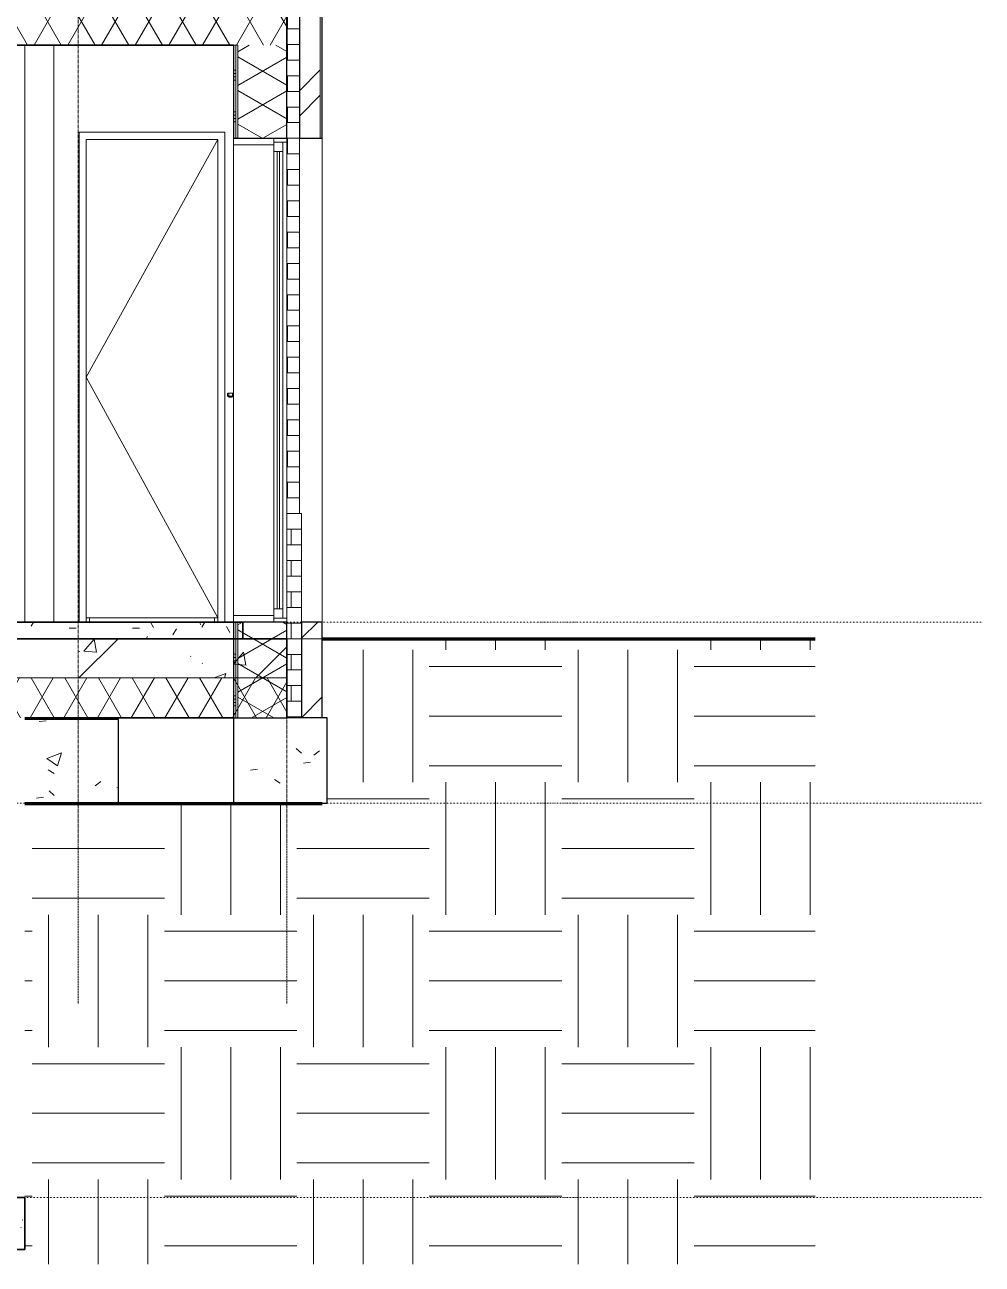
# Model space of a CAD drawing. Header units: millimetres. Extents: x -8546 to 211781, y -3000 to 31870.
# Drawn here: x 186786 to 191377, y -3000 to 2945 of the extents above; entities that cross this region are included whole.
import ezdxf

# ---------------------------------------------------------------- set-up
doc = ezdxf.new("R2010")
doc.units = ezdxf.units.MM
for name, pattern in [('Dash dot', [15.875, 6.35, -4.7625, 0, -4.7625]), ('grid', [24, 15, -3, 3, -3]), ('IMPORT-HIDDEN _2_', [25, 12.5, -12.5])]:
    doc.linetypes.add(name, pattern=pattern)
for name, color, linetype, lineweight in [('A-DOOR', 31, 'Continuous', 9), ('A-FLOR', 192, 'Continuous', 9), ('A-FLOR-LEVL', 51, 'Continuous', 9), ('A-FLOR-MCUT', 51, 'Continuous', 9), ('A-FLOR-PATT', 8, 'Continuous', 9), ('A-GLAZ', 151, 'Continuous', 9), ('A-WALL', 113, 'Continuous', 9), ('A-WALL-PATT', 111, 'Continuous', 25), ('C-BLDG-PADS', 91, 'Continuous', 9), ('C-TOPO', 7, 'Continuous', 9), ('I-WALL', 2, 'Continuous', 9), ('INSTALLATIE', 14, 'Continuous', 9), ('kaart_114279_503471_50_dwg', 8, 'Continuous', 9), ('PAND', 10, 'Continuous', 9), ('PERCEEL', 7, 'Continuous', 9), ('RASTERVERDELING', 8, 'IMPORT-HIDDEN _2_', 9), ('S-FNDN', 32, 'Continuous', 9), ('S-GRID', 1, 'Continuous', 9), ('VEGETATIEOBJECT', 92, 'Continuous', 9)]:
    doc.layers.add(name, color=color, linetype=linetype, lineweight=lineweight)
pattern_1 = [(45, (183644.9, 3200), (-251.447, 251.447), []), (45, (183644.9, 3581), (-251.447, 251.447), [])]
pattern_2 = [(50, (183644.9, 3200), (728.737, -63.756), [76.2, -838.2]), (355, (183644.9, 3200), (-140.97, 764.23), [60.96, -670.56]), (100.451, (183705.6, 3194.7), (587.77, 700.47), [64.76, -712.36]), (46.184, (183644.9, 3403.2), (1084.32, -168.17), [114.3, -1257.3]), (96.636, (183735.3, 3389.2), (949.61, 989.71), [97.14, -1068.54]), (351.184, (183644.9, 3403.2), (949.62, 989.7), [91.44, -1005.84]), (21, (183746.5, 3352.4), (606.46, -409.06), [76.2, -838.2]), (326, (183746.5, 3352.4), (247.21, 736.75), [60.96, -670.56]), (71.451, (183797, 3318.3), (853.67, 327.685), [64.76, -712.36]), (37.5, (183644.9, 3200), (12.355, 338.22), [33.528, -628.904, 33.528, -647.192, -673.1]), (37.5, (183644.9, 3200), (12.355, 338.22), [-1343.15, 33.53, -639.57]), (7.5, (183644.9, 3200), (267.279, 400.722), [33.528, -354.584, 33.528, -613.664, -256.54]), (7.5, (183644.9, 3200), (267.279, 400.722), [-1035.304, 33.53, -223.01]), (327.5, (183418.32, 3200), (542.363, -22.915), [33.528, -220.472, 33.528, -758.952, -1051.56]), (327.5, (183418.32, 3200), (542.363, -22.915), [-1046.48, 33.53, -1018.03]), (317.5, (183316.72, 3200), (592.517, 101.707), [33.528, -296.672, 33.528, -492.76, -746.76]), (317.5, (183316.72, 3200), (592.517, 101.707), [-856.49, 33.53, -713.23])]
pattern_3 = [(0, (183644.9, 3200), (635, 635), [635, -635]), (0, (183644.9, 3438.1), (635, 635), [635, -635]), (0, (183644.9, 3676.25), (635, 635), [635, -635]), (90, (183724.27, 3755.6), (-635, 635), [635, -635]), (90, (183962.4, 3755.6), (-635, 635), [635, -635]), (90, (184200.5, 3755.6), (-635, 635), [635, -635])]

# ---------------------------------------------------------------- blocks, each defined once
blk = doc.blocks.new('Doors_Door-sets_Swedoor_JELD-WEN_Exterior_Classic_Scott_Single_Outswing_2_0 - 888 x 2080 mm - M9 x M21-3511000-B-B')
at = {"layer": 'A-DOOR'}
for p, q in [((-1144.7, 1174.6), (-1144.7, 1164.5)), ((-1144.3, 1175.4), (-1144.3, 1165.1)), ((-1142.4, 1162.2), (-1119.1, 1162.2)), ((-1140.1, 1160.7), (-1121.3, 1160.7)), ((-1139.1, 1163.9), (-1139.1, 1178.1)), ((-1139.1, 1178.1), (-1139.1, 1163.9)), ((-1122.7, 1178.2), (-1139, 1178.2)), ((-1138.3, 1159.2), (-1123.3, 1159.2)), ((-1123.9, 1178.1), (-1122.6, 1178.1)), ((-1122.6, 1178.1), (-1123.9, 1178.1)), ((-1122.6, 1163.9), (-1123.9, 1163.9)), ((-1123.9, 1163.9), (-1122.6, 1163.9)), ((-1116.9, 1178.2), (-1120.9, 1178.2)), ((-1120.9, 1178.1), (-1120.9, 1177.9)), ((-1120.9, 1163.9), (-1120.9, 1165.2)), ((-1120.9, 1164.1), (-1120.9, 1163.9)), ((-1120.9, 1163.9), (-1116.9, 1163.9))]:
    blk.add_line(p, q, dxfattribs=at)
at = {"layer": 'A-DOOR', "flags": 128}
for points in [[(-1120.9, 1177.2), (-1120.9, 1176), (-1120.9, 1174.6)], [(-1120.9, 1174.6), (-1120.9, 1172.8), (-1120.9, 1171), (-1120.9, 1169.2), (-1120.9, 1167.5)], [(-1120.9, 1167.4), (-1120.9, 1166), (-1120.9, 1164.8)]]:
    blk.add_lwpolyline(points, dxfattribs=at)
at = {"layer": 'A-DOOR'}
for points in [[(-1144.3, 1175.4), (-1144.5, 1175.3), (-1144.7, 1175), (-1144.7, 1174.7), (-1144.7, 1174.5)], [(-1144.7, 1174.5), (-1144.7, 1174.2), (-1144.6, 1173.9), (-1144.3, 1173.5)], [(-1144.7, 1164.4), (-1144.7, 1164.5), (-1144.7, 1164.7), (-1144.5, 1165), (-1144.3, 1165.1)], [(-1143, 1162.7), (-1143.5, 1163.1), (-1144.3, 1163.8), (-1144.7, 1164.2), (-1144.7, 1164.4)], [(-1143.1, 1177.1), (-1143.5, 1176.9), (-1144, 1176.4), (-1144.3, 1175.8), (-1144.3, 1175.4)], [(-1144.3, 1165.1), (-1144.3, 1165.2), (-1144.2, 1165.5), (-1144.1, 1165.8), (-1144, 1166)], [(-1144, 1166), (-1143.7, 1166.4), (-1143.4, 1166.6), (-1143, 1166.7)], [(-1142.9, 1166.8), (-1142.4, 1166.9), (-1141.8, 1166.8), (-1141.1, 1166.7)], [(-1140.1, 1160.7), (-1140.6, 1160.9), (-1141.4, 1161.4), (-1142.1, 1161.9), (-1142.4, 1162.2)], [(-1139.8, 1178.1), (-1139.9, 1178), (-1140.3, 1177.9), (-1140.8, 1177.8), (-1141.1, 1177.8)], [(-1141.1, 1166.7), (-1140.7, 1166.6), (-1140, 1166.2), (-1139.5, 1165.7), (-1139.3, 1165.4)], [(-1139.4, 1160), (-1139.5, 1160.2), (-1139.8, 1160.4), (-1140, 1160.6), (-1140.1, 1160.7)], [(-1138.3, 1159.2), (-1138.5, 1159.3), (-1138.9, 1159.6), (-1139.2, 1159.9), (-1139.4, 1160)], [(-1139.3, 1165.4), (-1139.2, 1165.1), (-1139.1, 1164.8), (-1139, 1164.5)], [(-1134.3, 1163.9), (-1136.4, 1163.9), (-1138.2, 1163.9), (-1139.1, 1163.9)], [(-1127.3, 1163.9), (-1128.5, 1163.9), (-1130.9, 1163.9), (-1133.2, 1163.9), (-1134.3, 1163.9)], [(-1120.9, 1163.9), (-1121.8, 1163.9), (-1123.8, 1163.9), (-1126.1, 1163.9), (-1127.3, 1163.9)], [(-1120.9, 1178.1), (-1122.8, 1178.1), (-1124.1, 1178.1), (-1124.7, 1178.1)], [(-1124.7, 1163.9), (-1124.1, 1163.9), (-1122.8, 1163.9), (-1120.9, 1163.9)], [(-1124.4, 1178.1), (-1124, 1178.1), (-1123.3, 1178.1), (-1122.6, 1178.1)], [(-1122.6, 1163.9), (-1123.3, 1163.9), (-1124, 1163.9), (-1124.4, 1163.9)], [(-1121.3, 1160.7), (-1121.6, 1160.5), (-1122.2, 1160), (-1122.9, 1159.5), (-1123.3, 1159.2)], [(-1121.7, 1178.1), (-1121.9, 1178.1), (-1122.1, 1178.1), (-1122.3, 1178.2), (-1122.4, 1178.2)], [(-1122.2, 1165.4), (-1121.9, 1165.8), (-1121.6, 1166.1), (-1121.3, 1166.3)], [(-1121, 1177.9), (-1121.3, 1178), (-1121.5, 1178), (-1121.7, 1178.1)], [(-1119.8, 1161.6), (-1120, 1161.4), (-1120.4, 1161.1), (-1121, 1160.9), (-1121.3, 1160.7)], [(-1119.1, 1162.2), (-1119.2, 1162.1), (-1119.4, 1161.9), (-1119.7, 1161.7), (-1119.8, 1161.6)], [(-1117.5, 1163.6), (-1117.9, 1163.2), (-1118.4, 1162.8), (-1119.1, 1162.2)]]:
    blk.add_open_spline(points, degree=3, dxfattribs=at)
for points, knots in [([(-1141.1, 1177.8), (-1141.5, 1177.7), (-1142.2, 1177.5), (-1142.7, 1177.3), (-1143, 1177.2)], [0, 0, 0, 0, 0.5, 0.8971434, 0.8971434, 0.8971434, 0.8971434]), ([(-1142.4, 1162.2), (-1142.5, 1162.3), (-1142.7, 1162.4), (-1142.9, 1162.6), (-1142.9, 1162.6)], [0, 0, 0, 0, 0.5, 0.8502155, 0.8502155, 0.8502155, 0.8502155]), ([(-1139, 1178.2), (-1139, 1178.2), (-1139.1, 1178.2), (-1139.4, 1178.1), (-1139.8, 1178.1)], [0.2361889, 0.2361889, 0.2361889, 0.2361889, 0.5, 1, 1, 1, 1]), ([(-1120.9, 1178.1), (-1121.8, 1178.1), (-1123.8, 1178.1), (-1127.3, 1178.1), (-1130.9, 1178.1), (-1135.6, 1178.1), (-1138.2, 1178.1), (-1139.1, 1178.1)], [0, 0, 0, 0, 0.166667, 0.333333, 0.5, 0.666667, 1, 1, 1, 1]), ([(-1122.4, 1178.2), (-1122.6, 1178.2), (-1122.7, 1178.2), (-1122.8, 1178.2), (-1122.8, 1178.2)], [0, 0, 0, 0, 0.5, 0.5999547, 0.5999547, 0.5999547, 0.5999547])]:
    blk.add_open_spline(points, degree=3, knots=knots, dxfattribs=at)
blk = doc.blocks.new('M_Fixed - 250 x 2090mm-1435706-B-B')
at = {"layer": 'A-GLAZ', "lineweight": 18}
for p, q in [((-923.4, 2400), (-1116.9, 2400)), ((-1116.9, 2400), (-1116.9, 2368)), ((-860.4, 2400), (-923.4, 2400)), ((-923.4, 2400), (-923.4, 2381)), ((-923.4, 2368), (-923.4, 2400)), ((-879.4, 2381), (-923.4, 2381)), ((-923.4, 2381), (-923.4, 2337)), ((-923.4, 2381), (-860.4, 2381)), ((-879.4, 2337), (-879.4, 2381)), ((-860.4, 2381), (-860.4, 2400)), ((-1116.9, 2368), (-923.4, 2368)), ((-923.4, 2337), (-879.4, 2337)), ((-895.4, 2337), (-907.4, 2337)), ((-907.4, 2337), (-907.4, 143)), ((-895.4, 143), (-895.4, 2337)), ((-879.4, 143), (-923.4, 143)), ((-923.4, 143), (-923.4, 99)), ((-907.4, 143), (-895.4, 143)), ((-879.4, 99), (-879.4, 143)), ((-923.4, 112), (-1116.9, 112)), ((-1116.9, 112), (-1116.9, 80)), ((-1116.9, 80), (-923.4, 80)), ((-923.4, 80), (-923.4, 112)), ((-923.4, 99), (-879.4, 99)), ((-860.4, 99), (-923.4, 99)), ((-923.4, 99), (-923.4, 80)), ((-923.4, 80), (-860.4, 80)), ((-860.4, 80), (-860.4, 99))]:
    blk.add_line(p, q, dxfattribs=at)
at = {"layer": 'A-GLAZ'}
for p, q in [((-860.4, 2381), (-860.4, 99)), ((-1116.9, 112), (-1116.9, 2368)), ((-923.4, 143), (-923.4, 2337)), ((-879.4, 2337), (-879.4, 143))]:
    blk.add_line(p, q, dxfattribs=at)
blk = doc.blocks.new('kaart_114279_503471_50_dwg_INSTALLATIE-2121553-B-B')
at = {"layer": 'INSTALLATIE'}
blk.add_line((894.2, 0), (-105.8, 0), dxfattribs=at)
blk = doc.blocks.new('kaart_114279_503471_50_dwg_VEGETATIEOBJECT-2121554-B-B')
at = {"layer": 'VEGETATIEOBJECT'}
for p, q in [((-1214.6, 0), (-2414.6, 0)), ((-1184.6, 0), (-2384.6, 0)), ((-800.7, 0), (-2000.7, 0))]:
    blk.add_line(p, q, dxfattribs=at)
blk = doc.blocks.new('kaart_114279_503471_50_dwg_LEGENDA-2121555-B-B')
for name in ['kaart_114279_503471_50_dwg_VEGETATIEOBJECT-2121554-B-B', 'kaart_114279_503471_50_dwg_INSTALLATIE-2121553-B-B']:
    blk.add_blockref(name, (0, 0))
blk = doc.blocks.new('kaart_114279_503471_50_dwg-1497297-B-B')
at = {"layer": 'PAND', "flags": 128}
for points in [[(-12188.2, 0), (-6468, 0), (-6493.7, 0), (-4018.7, 0), (-4959.8, 0), (1672.5, 0)], [(1672.5, 0), (-3151.9, 0), (-5784.9, 0), (-11704.6, 0)], [(-9542.1, 0), (-1115.6, 0), (652, 0), (1672.5, 0)], [(1672.5, 0), (-9035.6, 0), (-9542.1, 0)]]:
    blk.add_lwpolyline(points, dxfattribs=at)
for points in [[(-5349.1, 0), (-9662.9, 0), (-9707.2, 0), (-10297.6, 0), (-10454.5, 0), (-380.3, 0), (-309.1, 0), (-228.4, 0), (-184.1, 0), (-3106, 0)], [(-8293.2, 0), (-8916.8, 0), (-4106.5, 0), (-4000, 0), (692.1, 0), (1210.3, 0)]]:
    blk.add_lwpolyline(points, close=True, dxfattribs=at)
at = {"layer": 'PERCEEL'}
for p, q in [((1672.5, 0), (-12188.2, 0)), ((-12188.2, 0), (1672.5, 0)), ((-1463.3, 0), (1672.5, 0)), ((1625.5, 0), (1672.5, 0)), ((1632.4, 0), (1625.5, 0))]:
    blk.add_line(p, q, dxfattribs=at)
at = {"layer": 'PERCEEL', "flags": 128}
for points in [[(-12188.2, 0), (-10118.9, 0), (1624.1, 0)], [(-12188.2, 0), (-11690, 0), (-3151.9, 0), (1672.5, 0)], [(1672.5, 0), (-1058.6, 0), (-1463.3, 0), (-9035.6, 0), (-12188.2, 0)], [(-12188.2, 0), (-11690, 0), (-3151.9, 0), (1672.5, 0)], [(1672.5, 0), (1616.9, 0), (1527.9, 0), (-3125.2, 0), (-5370.2, 0), (-9502.5, 0), (-12188.2, 0)], [(-12188.2, 0), (-9502.5, 0), (-5370.2, 0), (-3125.2, 0), (1527.9, 0), (1616.9, 0), (1624.1, 0), (-10118.9, 0), (-12188.2, 0)], [(-12188.2, 0), (-9624.3, 0), (-9640.8, 0), (-8602, 0), (1370.9, 0), (1672.5, 0)], [(1672.5, 0), (-1463.3, 0), (-9035.6, 0), (-12188.2, 0)], [(1672.5, 0), (-1058.6, 0), (-1463.3, 0)], [(1672.5, 0), (1370.9, 0), (1672.5, 0)], [(1672.5, 0), (1625.5, 0), (1624.1, 0), (1616.9, 0), (1672.5, 0)], [(1624.1, 0), (1625.5, 0), (1632.4, 0)]]:
    blk.add_lwpolyline(points, dxfattribs=at)
at = {"layer": 'RASTERVERDELING'}
blk.add_line((-12188.2, 0), (1672.5, 0), dxfattribs=at)
blk.add_blockref('kaart_114279_503471_50_dwg_LEGENDA-2121555-B-B', (0, 0))
blk = doc.blocks.new('32_EA_binnenkozijn_hardhout_deurzonderbovenlicht - 700x2730-1525543-B-B')
at = {"layer": 'A-DOOR'}
for p, q in [((-1856.9, 2430), (-1856.9, 80)), ((-1156.9, 2430), (-1856.9, 2430)), ((-1191.9, 2395), (-1821.9, 1255)), ((-1821.9, 2395), (-1821.9, 100)), ((-1191.9, 2395), (-1821.9, 2395)), ((-1821.9, 80), (-1821.9, 2395)), ((-1821.9, 2395), (-1191.9, 2395)), ((-1191.9, 100), (-1191.9, 2395)), ((-1191.9, 2395), (-1191.9, 80)), ((-1156.9, 80), (-1156.9, 2430)), ((-1821.9, 1255), (-1191.9, 100)), ((-1821.9, 100), (-1191.9, 100)), ((-1806.9, 80), (-1806.9, 100)), ((-1206.9, 80), (-1206.9, 100))]:
    blk.add_line(p, q, dxfattribs=at)

msp = doc.modelspace()

# ---------------------------------------------------------------- hatches: boundary and pattern name
at = {"layer": 'A-FLOR-PATT'}
h = msp.add_hatch(dxfattribs=at)
h.set_pattern_fill('FP_179', color=256, angle=-120, style=0, pattern_type=2)
h.set_pattern_definition([(240, (182934.76, 3100), (121.2436, -70), []), (300, (182934.76, 3100), (121.2436, 70), [])])
h.paths.add_polyline_path([(188042.2, 2847), (188042.2, 3082), (181751.7, 3082), (181751.7, 2847), (187976.2, 2847)])
h.paths.add_polyline_path([(178013.9, 2847), (180291.7, 2847), (180291.7, 3082), (177827.3, 3082), (177827.3, 2847)])
h = msp.add_hatch(dxfattribs=at)
h.set_pattern_fill('FP_211', color=256, style=0, pattern_type=2)
h.set_pattern_definition([(0, (183644.89, 3200), (406.4, 101.6), [33.528, -271.272, 33.528, -271.272, -1625.6]), (0, (183644.89, 3200), (406.4, 101.6), [-609.6, 33.528, -576.072, 33.528, -271.272, -711.2]), (0, (183644.89, 3200), (406.4, 101.6), [-1524, 33.528, -169.672, 33.528, -474.472]), (120, (183797.29, 3250.8), (-291.1882, 301.1527), [33.528, -271.272, 33.528, -271.272, -1625.6]), (120, (183797.29, 3250.8), (-291.1882, 301.1527), [-609.6, 33.528, -576.072, 33.528, -271.272, -711.2]), (120, (183797.29, 3250.8), (-291.1882, 301.1527), [-1524, 33.528, -169.672, 33.528, -474.472]), (240, (183848.09, 3454), (-115.2118, -402.7527), [33.528, -271.272, 33.528, -271.272, -1625.6]), (240, (183848.09, 3454), (-115.2118, -402.7527), [-609.6, 33.528, -576.072, 33.528, -271.272, -711.2]), (240, (183848.09, 3454), (-115.2118, -402.7527), [-1524, 33.528, -169.672, 33.528, -474.472])])
h.paths.add_polyline_path([(185160.8, 0), (187830.7, 0), (187830.7, 80), (180185.6, 80), (180185.6, 0), (184944.2, 0)])
h = msp.add_hatch(dxfattribs=at)
h.set_pattern_fill('FP_188', color=256, style=0, pattern_type=2)
h.set_pattern_definition([(45, (183644.9, 3200), (-424.264, 424.264), []), (50, (183644.9, 3200), (717.26, -62.75), [75, -825]), (355, (183644.9, 3200), (-138.75, 752.19), [60, -660]), (100.451, (183704.66, 3194.8), (578.514, 689.44), [63.74, -701.14]), (46.184, (183644.9, 3400), (1067.24, -165.52), [112.5, -1237.5]), (96.636, (183733.8, 3386.2), (934.66, 974.12), [95.61, -1051.71]), (351.184, (183644.9, 3400), (934.67, 974.12), [90, -990]), (21, (183744.9, 3350), (596.907, -402.62), [75, -825]), (326, (183744.9, 3350), (243.32, 725.15), [60, -660]), (71.451, (183794.64, 3316.45), (840.225, 322.525), [63.74, -701.14]), (37.5, (183644.9, 3200), (12.16, 332.894), [3.353, -648.647, 3.353, -666.647, -662.5]), (37.5, (183644.9, 3200), (12.16, 332.894), [-1322, 3.353, -659.147]), (7.5, (183644.9, 3200), (263.07, 394.412), [3.353, -378.647, 3.353, -633.647, -252.5]), (7.5, (183644.9, 3200), (263.07, 394.412), [-1019, 3.353, -249.147]), (327.5, (183421.9, 3200), (533.822, -22.555), [3.353, -246.647, 3.353, -776.647, -1035]), (327.5, (183421.9, 3200), (533.822, -22.555), [-1030, 3.353, -1031.647]), (317.5, (183321.9, 3200), (583.186, 100.105), [3.353, -321.647, 3.353, -514.647, -735]), (317.5, (183321.9, 3200), (583.186, 100.105), [-843, 3.35, -731.65]), (317.5, (183321.9, 3200), (583.186, 100.105), [3.353, -321.647, 3.353, -514.647, -735]), (317.5, (183321.9, 3200), (583.186, 100.105), [-843, 3.35, -731.65])])
h.paths.add_polyline_path([(188042.2, -188), (188042.2, 0), (179929.1, 0), (179929.1, -188), (187976.2, -188)])
h = msp.add_hatch(dxfattribs=at)
h.set_pattern_fill('FP_187', color=256, angle=-120, style=0, pattern_type=2)
h.set_pattern_definition([(240, (182988.96, 0.0002), (121.2436, -70), []), (300, (182988.96, 0.0002), (121.2436, 70), [])])
h.paths.add_polyline_path([(188042.2, -380), (188042.2, -188), (179929.1, -188), (179929.1, -380), (187976.2, -380)])
h = msp.add_hatch(dxfattribs=at)
h.set_pattern_fill('FP_220', color=256, angle=225, style=0, pattern_type=2)
h.set_pattern_definition([(45, (183644.9, 3200), (-318.198, 318.198), []), (50, (183644.9, 3200), (430.356, -37.652), [45, -495]), (355, (183644.9, 3200), (-83.25, 451.315), [36, -396]), (100.451, (183680.76, 3196.86), (347.109, 413.66), [38.244, -420.685]), (46.184, (183644.9, 3320), (640.344, -99.314), [67.5, -742.5]), (96.636, (183698.25, 3311.7), (560.793, 584.475), [57.366, -631.03]), (351.184, (183644.9, 3320), (560.8, 584.47), [54, -594]), (21, (183704.9, 3290), (358.144, -241.572), [45, -495]), (326, (183704.9, 3290), (145.99, 435.09), [36, -396]), (71.451, (183734.74, 3269.87), (504.135, 193.515), [38.244, -420.685]), (37.5, (183644.89, 3200), (4.864, 133.1575), [3.353, -257.447, 3.353, -264.647, -265]), (37.5, (183644.89, 3200), (4.864, 133.1575), [-528.8, 3.353, -261.647]), (7.5, (183644.89, 3200), (105.2278, 157.7647), [3.353, -149.447, 3.353, -251.447, -101]), (7.5, (183644.89, 3200), (105.2278, 157.7647), [-407.6, 3.353, -97.647]), (327.5, (183555.69, 3200), (213.529, -9.022), [3.353, -96.647, 3.353, -308.647, -414]), (327.5, (183555.69, 3200), (213.529, -9.022), [-412, 3.353, -410.647]), (317.5, (183515.7, 3200), (233.2745, 40.042), [3.353, -126.647, 3.353, -203.847, -294]), (317.5, (183515.7, 3200), (233.2745, 40.042), [-337.2, 3.353, -290.647])])
h.paths.add_polyline_path([(184085.7, -2930), (186785.7, -2930), (186785.7, -2680), (184085.7, -2680)])
at = {"layer": 'A-WALL-PATT', "lineweight": 9}
h = msp.add_hatch(dxfattribs=at)
h.set_pattern_fill('FP_185', color=256, style=0, pattern_type=2)
h.set_pattern_definition(pattern_1)
h.paths.add_polyline_path([(188202.2, 2400), (188202.2, 4287.5), (188102.2, 4287.5), (188102.2, 2400)])
h.paths.add_polyline_path([(188192.8, 5789.3), (188202.2, 5789.3), (188202.2, 6233.3), (188102.2, 6233.3), (188102.2, 5789.3)])
h = msp.add_hatch(dxfattribs=at)
h.set_pattern_fill('FP_182', color=256, angle=-90, style=0, pattern_type=2)
h.set_pattern_definition([(360, (187785.71, 3126.41), (4e-13, 200), []), (360, (187785.71, 3110.41), (4e-13, 200), []), (360, (187785.71, 3094.41), (4e-13, 200), []), (360, (187785.71, 3078.41), (4e-13, 200), [])])
h.paths.add_polyline_path([(187798.2, -380), (187798.2, 80), (187785.7, 80), (187785.7, -380)])
h.paths.add_polyline_path([(187798.2, 2400), (187798.2, 2847), (187785.7, 2847), (187785.7, 2400)])
h.paths.add_polyline_path([(187785.7, 3100), (187798.2, 3100), (187798.2, 4340.5), (187785.7, 4340.5), (187785.7, 3162.5)])
h.paths.add_polyline_path([(187798.2, 5789.3), (187798.2, 6088.8), (187785.7, 6088.8), (187785.7, 5789.3)])
h = msp.add_hatch(dxfattribs=at)
h.set_pattern_fill('FP_181', color=256, angle=-120, style=0, pattern_type=2)
h.set_pattern_definition([(330, (187785.71, 3126.41), (70, 121.2436), []), (30, (187785.71, 3126.41), (-70, 121.2436), [])])
h.paths.add_polyline_path([(187807.2, -380), (188042.2, -380), (188042.2, 80), (187807.2, 80), (187807.2, -70.4)])
h.paths.add_polyline_path([(187807.2, 2400), (188042.2, 2400), (188042.2, 2847), (187807.2, 2847), (187807.2, 2556.3)])
h.paths.add_polyline_path([(188042.2, 3100), (188042.2, 4287.5), (187912.2, 4287.5), (187912.2, 4340.5), (187807.2, 4340.5), (187807.2, 3100), (187976.2, 3100)])
h.paths.add_polyline_path([(187912.2, 5789.3), (187912.2, 5842.3), (188042.2, 5842.3), (188042.2, 6088.8), (187807.2, 6088.8), (187807.2, 5789.3)])
h = msp.add_hatch(dxfattribs=at)
h.set_pattern_fill('FP_186', color=256, style=0, pattern_type=2)
h.set_pattern_definition([(0, (188157.21, 0), (0, 75), []), (90, (188157.21, 0), (-112.5, 75), [75, -75])])
h.paths.add_polyline_path([(188102.2, 600), (188102.2, 4340.5), (188052.2, 4340.5), (188052.2, 4287.5), (188042.2, 4287.5), (188042.2, 600)])
h = msp.add_hatch(dxfattribs=at)
h.set_pattern_fill('FP_170', color=256, style=0, pattern_type=2)
h.set_pattern_definition([(0, (187162.21, 0), (0, 75), []), (90, (187162.21, 0), (-112.5, 75), [75, -75])])
h.paths.add_polyline_path([(188112.2, -380), (188112.2, 600), (188042.2, 600), (188042.2, -380)])
h = msp.add_hatch(dxfattribs=at)
h.set_pattern_fill('FP_185', color=256, style=0, pattern_type=2)
h.set_pattern_definition(pattern_1)
h.paths.add_polyline_path([(188112.2, -380), (188212.2, -380), (188212.2, 80), (188112.2, 80)])
h = msp.add_hatch(dxfattribs=at)
h.set_pattern_fill('FP_189', color=256, style=0, pattern_type=2)
h.set_pattern_definition(pattern_2)
h.paths.add_polyline_path([(187235.7, -788), (187235.7, -388), (186785.7, -388), (186785.7, -788), (187109.9, -788)])
h = msp.add_hatch(dxfattribs=at)
h.set_pattern_fill('FP_189', color=256, style=0, pattern_type=2)
h.set_pattern_definition(pattern_2)
h.paths.add_polyline_path([(188235.7, -788), (188235.7, -380), (187785.7, -380), (187785.7, -788)])
at = {"layer": 'C-TOPO'}
h = msp.add_hatch(dxfattribs=at)
h.set_pattern_fill('FP_209', color=256, style=0, pattern_type=2)
h.set_pattern_definition(pattern_3)
h.paths.add_polyline_path([(188602.5, -3000), (190575.1, -3000), (190575.1, 0), (188212.2, 0), (188212.2, -380), (188235.7, -380), (188235.7, -788), (188212.2, -788), (188212.2, -3000), (188235.7, -3000)])
h = msp.add_hatch(dxfattribs=at)
h.set_pattern_fill('FP_209', color=256, style=0, pattern_type=2)
h.set_pattern_definition(pattern_3)
h.paths.add_polyline_path([(187094.4, -3000), (188212.2, -3000), (188212.2, -790.2), (186785.7, -790.2), (186785.7, -3000), (186878, -3000)])

# ---------------------------------------------------------------- linework, layer by layer
at = {"layer": 'A-FLOR', "lineweight": 35}
for p, q in [((188042.2, 2847), (188042.2, 3100)), ((184217.7, 2847), (187785.7, 2847)), ((187830.7, 80), (180185.6, 80)), ((187830.7, 0), (187830.7, 80)), ((188042.2, 0), (179929.1, 0)), ((188042.2, -380), (188042.2, 0)), ((186785.7, -380), (187785.7, -380)), ((186785.7, -2680), (184085.7, -2680)), ((186785.7, -2930), (186785.7, -2680)), ((184085.7, -2930), (186785.7, -2930))]:
    msp.add_line(p, q, dxfattribs=at)
at = {"layer": 'A-FLOR-LEVL', "linetype": 'Dash dot'}
for p, q in [((175342, 80), (191376.6, 80)), ((175342, -788), (191376.6, -788)), ((175342, -2680), (191376.6, -2680))]:
    msp.add_line(p, q, dxfattribs=at)
at = {"layer": 'A-FLOR-MCUT'}
for p, q in [((187785.7, 2847), (187807.2, 2847)), ((188042.2, -188), (179929.1, -188))]:
    msp.add_line(p, q, dxfattribs=at)
at = {"layer": 'A-WALL', "lineweight": 25}
for p, q in [((188102.2, 4287.5), (188102.2, 2400)), ((188212.2, 2400), (188212.2, 4287.5)), ((188102.2, 2400), (188212.2, 2400)), ((188112.2, 80), (188112.2, -380)), ((188212.2, 80), (188112.2, 80)), ((188212.2, -380), (188212.2, 80))]:
    msp.add_line(p, q, dxfattribs=at)
at = {"layer": 'A-WALL'}
for p, q in [((188202.2, 4287.5), (188202.2, 2400)), ((187798.2, 2400), (187798.2, 2847)), ((187807.2, 2400), (187807.2, 2847)), ((188102.2, 600), (188102.2, 2400)), ((188212.2, 2400), (188212.2, 80)), ((188042.2, 600), (188112.2, 600)), ((188112.2, 80), (188112.2, 600)), ((187798.2, -380), (187798.2, 80)), ((187807.2, -380), (187807.2, 80))]:
    msp.add_line(p, q, dxfattribs=at)
at = {"layer": 'C-BLDG-PADS', "lineweight": 18}
for p, q in [((186785.7, -788), (186785.7, -790)), ((186785.7, -790), (188212.2, -790)), ((187785.7, -788), (187235.7, -788)), ((188212.2, -790), (188212.2, -788))]:
    msp.add_line(p, q, dxfattribs=at)
at = {"layer": 'C-TOPO', "lineweight": 70}
for p, q in [((188212.2, 0), (188602.5, 0)), ((188602.5, 0), (190415.2, 0)), ((190415.2, 0), (190435.1, 0)), ((190435.1, 0), (190527.2, 0)), ((190527.2, 0), (190575.1, 0)), ((186785.7, -790.2), (186878, -790.2)), ((186878, -790.2), (187094.4, -790.2)), ((187094.4, -790.2), (188212.2, -790.2)), ((188212.2, -790.2), (188212.2, -788)), ((188212.2, -790.2), (188212.2, -788))]:
    msp.add_line(p, q, dxfattribs=at)
at = {"layer": 'C-TOPO'}
for p, q in [((188602.5, 0), (188212.2, 0)), ((190415.2, 0), (188602.5, 0)), ((190435.1, 0), (190415.2, 0)), ((190435.1, 0), (190527.2, 0)), ((190575.1, 0), (190527.2, 0)), ((186878, -790.2), (186785.7, -790.2)), ((186878, -790.2), (187094.4, -790.2)), ((187094.4, -790.2), (188212.2, -790.2)), ((187212.2, -790.2), (187212.2, -788)), ((187212.2, -790.2), (187212.2, -788)), ((188212.2, -788), (188212.2, -790.2)), ((188212.2, -790.2), (188212.2, -788))]:
    msp.add_line(p, q, dxfattribs=at)
at = {"layer": 'I-WALL'}
for p, q in [((186785.7, 80), (186785.7, 2847)), ((186925.2, 2847), (186925.2, 80))]:
    msp.add_line(p, q, dxfattribs=at)
at = {"layer": 'I-WALL', "lineweight": 25}
for p, q in [((187785.7, 2847), (187785.7, 2400)), ((188042.2, 2400), (188042.2, 2847)), ((187785.7, 2400), (188042.2, 2400)), ((187785.7, 80), (187785.7, -380)), ((188042.2, 80), (187830.7, 80)), ((188042.2, 0), (188042.2, 80)), ((187785.7, -380), (188042.2, -380))]:
    msp.add_line(p, q, dxfattribs=at)
at = {"layer": 'S-FNDN', "lineweight": 25}
for p, q in [((187235.7, -388), (186785.7, -388)), ((187235.7, -788), (187235.7, -388)), ((187785.7, -380), (187785.7, -788)), ((188235.7, -380), (188042.2, -380)), ((188235.7, -788), (188235.7, -380)), ((186785.7, -788), (187235.7, -788)), ((187785.7, -788), (188235.7, -788))]:
    msp.add_line(p, q, dxfattribs=at)
at = {"layer": 'S-GRID', "linetype": 'grid'}
for p, q in [((187042.2, -1750), (187042.2, 9773.4)), ((188042.2, -1750), (188042.2, 9773.4))]:
    msp.add_line(p, q, dxfattribs=at)

# ---------------------------------------------------------------- block references
at = {"layer": 'A-DOOR'}
for name in ['32_EA_binnenkozijn_hardhout_deurzonderbovenlicht - 700x2730-1525543-B-B', 'Doors_Door-sets_Swedoor_JELD-WEN_Exterior_Classic_Scott_Single_Outswing_2_0 - 888 x 2080 mm - M9 x M21-3511000-B-B']:
    msp.add_blockref(name, (188902.6, 0), dxfattribs=at)
at = {"layer": 'A-GLAZ'}
msp.add_blockref('M_Fixed - 250 x 2090mm-1435706-B-B', (188902.6, 0), dxfattribs=at)
at = {"layer": 'kaart_114279_503471_50_dwg', "color": 92}
msp.add_blockref('kaart_114279_503471_50_dwg-1497297-B-B', (188902.6, 0), dxfattribs=at)

doc.saveas('drawing.dxf')
